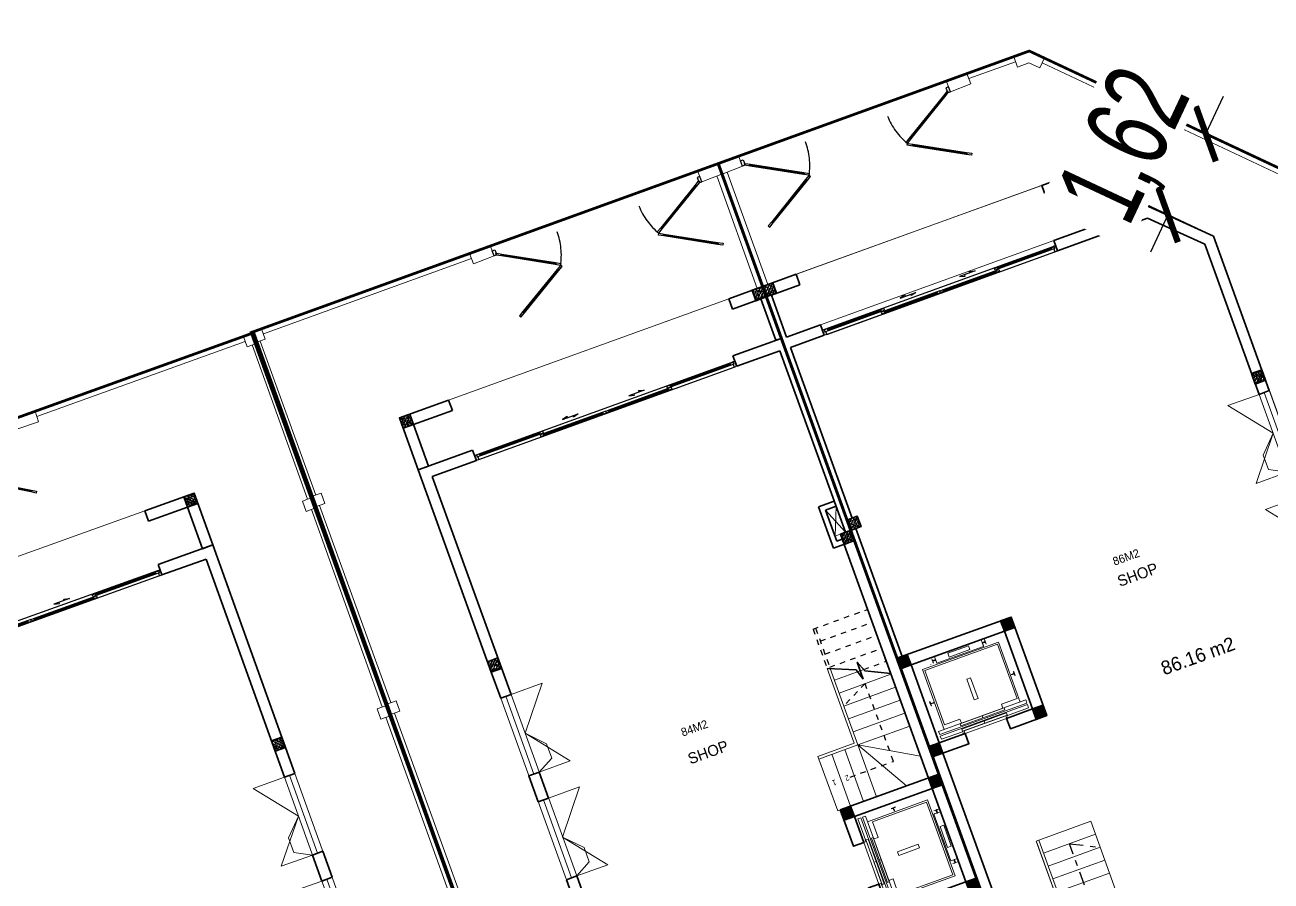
# Model space of a CAD drawing. Header units: metres. Extents: x 568336 to 569219, y 2065964 to 2066430.
# Drawn here: x 568600.89 to 568623.49, y 2066317.56 to 2066333.08 of the extents above; entities that cross this region are included whole.
import ezdxf

# ---------------------------------------------------------------- set-up
doc = ezdxf.new("R2010")
doc.units = ezdxf.units.M
for name, pattern in [('DASHDOT2', [0.5, 0.25, -0.125, 0, -0.125]), ('HIDDEN', [0.375, 0.25, -0.125]), ('HIDDEN2', [0.1875, 0.125, -0.0625])]:
    doc.linetypes.add(name, pattern=pattern)
doc.layers.get('0').update_dxf_attribs({"linetype": 'CONTINUOUS'})
doc.layers.get('DEFPOINTS').update_dxf_attribs({"linetype": 'CONTINUOUS'})
for name, color, linetype, lineweight in [('-CONCRETE', 1, 'CONTINUOUS', 35), ('-DOOR', 137, 'CONTINUOUS', 9), ('-HATCH', 8, 'CONTINUOUS', 5), ('-HIDE', 3, 'HIDDEN', 13), ('-LINE1', 7, 'CONTINUOUS', 18), ('-LINE2', 252, 'CONTINUOUS', 9), ('-STEEL1', 1, 'CONTINUOUS', 35), ('-TEXT', 7, 'CONTINUOUS', 15), ('-WALL', 4, 'CONTINUOUS', 35), ('EC-Thiet bi', 8, 'CONTINUOUS', 25), ('TEXT25', 2, 'CONTINUOUS', 13)]:
    doc.layers.add(name, color=color, linetype=linetype, lineweight=lineweight)
for name, color, linetype in [('1-NETMANH', 8, 'CONTINUOUS'), ('LoLK', 6, 'CONTINUOUS'), ('TIMDUONG', 1, 'CONTINUOUS')]:
    doc.layers.add(name, color=color, linetype=linetype)
doc.styles.add('KTHUOC', font='', dxfattribs={"width": 0.8})
doc.styles.add('SVN_AVO_thuong', font='')
doc.styles.add('T1', font='', dxfattribs={"height": 200})
doc.styles.add('vnavanth', font='', dxfattribs={"width": 0.8})
doc.styles.get('KTHUOC').set_extended_font_data('.VnArial NarrowH')
doc.styles.get('SVN_AVO_thuong').set_extended_font_data('SVN-Avo')
doc.styles.get('T1').set_extended_font_data('VNgeometric Light')
doc.styles.get('vnavanth').set_extended_font_data('.VnAvantH')
doc.dimstyles.new('tien', dxfattribs={"dimscale": 0, "dimtxt": 1.5, "dimasz": 0.75, "dimexe": 0.45, "dimexo": 0, "dimgap": 0.25, "dimtad": 1, "dimzin": 1, "dimtxsty": 'KTHUOC', "dimblk1": 'ARCHTICK', "dimblk2": 'ARCHTICK', "dimsah": 1, "dimcen": 1, "dimdle": 0.45, "dimclrd": 37, "dimclre": 37, "dimclrt": 7, "dimaunit": 1, "dimadec": 0, "dimazin": 0, "dimtfac": 1, "dimtix": 1, "dimtofl": 0, "dimtmove": 2, "dimatfit": 3, "dimldrblk": 'ARCHTICK', "dimfxl": 1, "dimtfill": 1, "dimtolj": 1, "dimtzin": 1, "dimarcsym": 0})

# ---------------------------------------------------------------- blocks, each defined once
blk = doc.blocks.new('*U128')
at = {"color": 8, "ltscale": 100}
for p, q in [((50, 100), (4450, 100)), ((50, 0), (4450, 0))]:
    blk.add_line(p, q, dxfattribs=at)
at = {"ltscale": 100}
for p, q in [((105, 45), (1115, 45)), ((1115, 10), (105, 10)), ((1185, 90), (2180, 90)), ((2180, 55), (1185, 55)), ((3315, 90), (2320, 90)), ((2320, 55), (3315, 55)), ((4395, 45), (3385, 45)), ((3385, 10), (4395, 10))]:
    blk.add_line(p, q, dxfattribs=at)
for points in [[(50, 100), (0, 100), (0, 0), (50, 0), (50, 10), (35, 10), (35, 45), (50, 45)], [(4500, 0), (4450, 0), (4450, 10), (4465, 10), (4465, 45), (4450, 45), (4450, 100), (4500, 100)]]:
    blk.add_lwpolyline(points, close=True)
for points in [[(105, 32), (95, 32), (95, 22), (105, 22), (105, 10), (35, 10), (35, 45), (105, 45)], [(1115, 90), (1185, 90), (1185, 77), (1175, 77), (1175, 67), (1185, 67), (1185, 55), (1115, 55)], [(1185, 10), (1115, 10), (1115, 22), (1125, 22), (1125, 32), (1115, 32), (1115, 45), (1185, 45)], [(2180, 67), (2190, 67), (2190, 77), (2180, 77), (2180, 90), (2250, 90), (2250, 55), (2180, 55)], [(2320, 67), (2310, 67), (2310, 77), (2320, 77), (2320, 90), (2250, 90), (2250, 55), (2320, 55)], [(3385, 90), (3315, 90), (3315, 77), (3325, 77), (3325, 67), (3315, 67), (3315, 55), (3385, 55)], [(3315, 10), (3385, 10), (3385, 22), (3375, 22), (3375, 32), (3385, 32), (3385, 45), (3315, 45)], [(4395, 32), (4405, 32), (4405, 22), (4395, 22), (4395, 10), (4465, 10), (4465, 45), (4395, 45)]]:
    blk.add_lwpolyline(points, close=True, dxfattribs=at)
at = {"color": 8, "ltscale": 100}
for points in [[(1125, 32), (1125, 22), (95, 22), (95, 32)], [(1175, 67), (1175, 77), (2190, 77), (2190, 67)], [(3325, 67), (3325, 77), (2310, 77), (2310, 67)], [(3375, 32), (3375, 22), (4405, 22), (4405, 32)]]:
    blk.add_lwpolyline(points, close=True, dxfattribs=at)
for points in [[(1628, -65), (1628, -90), (1528, -65), (1828, -65), (1728, -40), (1728, -65)], [(2872, -65), (2872, -90), (2972, -65), (2672, -65), (2772, -40), (2772, -65)]]:
    blk.add_lwpolyline(points)
blk = doc.blocks.new('X-5M-DH-2-CORE$0$A$C75E80C28')
at = {"layer": '-LINE2', "linetype": 'Continuous', "ltscale": 2}
for p, q in [((-731, -149), (731, -149)), ((-731, -1305), (-731, -149)), ((-700, -179), (700, -179)), ((-700, -1225), (-700, -179)), ((-557, -112), (-560, -112)), ((-510, -22), (-510, -51)), ((-507, -22), (-510, -22)), ((-510, -109), (-510, -79)), ((-507, -22), (-507, -51)), ((-507, -109), (-507, -79)), ((-456, -57), (-501, -57)), ((-456, -60), (-501, -60)), ((-456, -70), (-501, -70)), ((-456, -73), (-501, -73)), ((-453, -63), (-453, -67)), ((-450, -63), (-450, -67)), ((450, -63), (450, -67)), ((453, -63), (453, -67)), ((456, -57), (501, -57)), ((456, -60), (501, -60)), ((456, -70), (501, -70)), ((456, -73), (501, -73)), ((457, -112), (460, -112)), ((507, -22), (510, -22)), ((507, -22), (507, -51)), ((507, -109), (507, -79)), ((510, -22), (510, -51)), ((510, -109), (510, -79)), ((700, -1225), (700, -179)), ((731, -1305), (731, -149)), ((840, -1305), (-840, -1305)), ((-840, -1365), (-840, -1305)), ((-700, -1225), (-400, -1225)), ((425, -1309), (-425, -1309)), ((-425, -1343), (-425, -1309)), ((425, -1343), (-425, -1343)), ((-400, -1305), (-400, -1225)), ((0, -1309), (0, -1343)), ((700, -1225), (400, -1225)), ((400, -1305), (400, -1225)), ((425, -1343), (425, -1309)), ((840, -1365), (840, -1305)), ((840, -1365), (-840, -1365)), ((840, -1395), (-840, -1395)), ((-840, -1395), (-840, -1455)), ((-840, -1455), (-435, -1455)), ((-435, -1450), (-435, -1460)), ((-435, -1450), (-400, -1450)), ((-435, -1460), (-425, -1460)), ((-435, -1490), (-435, -1500)), ((-435, -1490), (-425, -1490)), ((-435, -1500), (-400, -1500)), ((-433, -1452), (-433, -1458)), ((-433, -1452), (-402, -1452)), ((-433, -1458), (-425, -1458)), ((-433, -1492), (-433, -1498)), ((-433, -1492), (-425, -1492)), ((-433, -1498), (-402, -1498)), ((430, -1406), (-430, -1406)), ((-430, -1406), (-430, -1446)), ((430, -1446), (-430, -1446)), ((-425, -1458), (-425, -1460)), ((-425, -1490), (-425, -1492)), ((-402, -1452), (-402, -1498)), ((400, -1450), (-400, -1450)), ((-400, -1450), (-400, -1500)), ((0, -1406), (0, -1446)), ((400, -1450), (400, -1500)), ((435, -1450), (400, -1450)), ((435, -1500), (400, -1500)), ((402, -1452), (402, -1498)), ((433, -1452), (402, -1452)), ((433, -1498), (402, -1498)), ((433, -1458), (425, -1458)), ((425, -1458), (425, -1460)), ((435, -1460), (425, -1460)), ((425, -1490), (425, -1492)), ((435, -1490), (425, -1490)), ((433, -1492), (425, -1492)), ((430, -1406), (430, -1446)), ((433, -1452), (433, -1458)), ((433, -1492), (433, -1498)), ((435, -1450), (435, -1460)), ((840, -1455), (435, -1455)), ((435, -1490), (435, -1500)), ((840, -1395), (840, -1455))]:
    blk.add_line(p, q, dxfattribs=at)
for points in [[(-450, 0), (-450, -130), (450, -130), (450, 0)], [(-200, -29), (200, -29), (200, -101), (-200, -101)], [(-36, -584), (36, -584), (36, -984), (-36, -984)]]:
    blk.add_lwpolyline(points, close=True, dxfattribs=at)
for points in [[(-780, -789), (-751, -789, 0.414214), (-750, -788), (-750, -784), (-750, -780, 0.414214), (-751, -779), (-780, -779, -0.256978), (-784, -782), (-798, -782, -0.414214), (-801, -779), (-804, -749, 0.414214), (-807, -746), (-812, -746), (-812, -784), (-812, -821), (-807, -821, 0.414214), (-804, -818), (-801, -789, -0.414214), (-798, -786), (-784, -786, -0.256978), (-780, -789)], [(780, -789), (751, -789, -0.414214), (750, -788), (750, -784), (750, -780, -0.414214), (751, -779), (780, -779, 0.256978), (784, -782), (798, -782, 0.414214), (801, -779), (804, -749, -0.414214), (807, -746), (812, -746), (812, -784), (812, -821), (807, -821, -0.414214), (804, -818), (801, -789, 0.414214), (798, -786), (784, -786, 0.256978), (780, -789)]]:
    blk.add_lwpolyline(points, format="xyb", dxfattribs=at)
for centre, radius, start, end in [((-501, -51), 9.4, 180, 270), ((-501, -79), 9.4, 90, 180), ((-501, -51), 6.2, 180, 270), ((-501, -79), 6.2, 90, 180), ((-456, -63), 6.2, 0, 90), ((-456, -63), 3, 0, 90), ((-456, -67), 6.2, 270, 0), ((-456, -67), 3, 270, 0), ((456, -63), 6.2, 90, 180), ((456, -67), 6.2, 180, 270), ((456, -63), 3, 90, 180), ((456, -67), 3, 180, 270), ((501, -51), 6.2, 270, 0), ((501, -51), 9.4, 270, 0), ((501, -79), 9.4, 0, 90), ((501, -79), 6.2, 0, 90)]:
    blk.add_arc(centre, radius, start, end, dxfattribs=at)
blk = doc.blocks.new('A$C5C575821')
at = {"layer": '-CONCRETE'}
h = blk.add_hatch(color=256, dxfattribs=at)
h.dxf.hatch_style = 1
h.paths.add_polyline_path([(0, 200), (0, 0), (200, 0), (200, 200)])
blk.add_lwpolyline([(0, 0), (200, 0), (200, 200), (0, 200)], close=True, dxfattribs=at)
blk = doc.blocks.new('A$C3F71457E')
at = {"layer": '-CONCRETE'}
blk.add_lwpolyline([(0, -100), (0, 400), (-1500, 400), (-1500, -1400), (0, -1400), (0, -900), (200, -900), (200, -1600), (-1700, -1600), (-1700, 600), (200, 600), (200, -100), (0, -100)], dxfattribs=at)
at = {"layer": '-LINE1'}
blk.add_line((0, -900), (0, -100), dxfattribs=at)
at = {"layer": '-WALL'}
for p in [(-1700, 400), (0, 400), (-1700, -1600), (0, -1600)]:
    blk.add_blockref('A$C5C575821', p, dxfattribs=at)
at = {"color": 2, "rotation": 90}
blk.add_blockref('X-5M-DH-2-CORE$0$A$C75E80C28', (-1500, -500), dxfattribs=at)
blk = doc.blocks.new('18x35')
at = {"layer": '-HATCH'}
h = blk.add_hatch(dxfattribs=at)
h.set_pattern_fill('CHAU-01', color=256, scale=10, pattern_type=2)
h.set_pattern_definition([(50, (0, 0), (71.726018, -6.275213), [7.5, -82.5]), (355, (0, 0), (-13.875133, 75.219213), [6, -66]), (100.4514, (5.98, -0.52), (57.85094, 68.943954), [6.37402, -70.11421]), (46.1842, (0, 20), (106.724105, -16.5519), [11.25, -123.75]), (96.6356, (8.89, 18.62), (93.46627, 97.41179), [9.56103, -105.1713]), (351.1842, (0, 20), (93.4662, 97.41186), [9, -99]), (21, (10, 15), (59.690705, -40.26189), [7.5, -82.5]), (326, (10, 15), (24.331533, 72.515005), [6, -66]), (71.4514, (14.974, 11.645), (84.022263, 32.25305), [6.37402, -70.11421]), (37.5, (0, 0), (1.2159855, 33.2893854), [0, -65.2, 0, -67, 0, -66.25]), (7.5, (0, 0), (26.306954, 39.441171), [0, -38.2, 0, -63.7, 0, -25.25]), (327.5, (-22.3, 0), (53.3822436, -2.255487), [0, -25, 0, -78, 0, -103.5]), (317.5, (-32.3, 0), (58.318617, 10.010498), [0, -32.5, 0, -51.8, 0, -73.5]), (45, (0, 0), (-30.052038, 30.052038), []), (45, (0, 12.25), (-30.052038, 30.052038), [])])
h.paths.add_polyline_path([(96508, 47993), (96508, 47793), (96708, 47793), (96708, 47993)])
at = {"layer": '-STEEL1'}
blk.add_lwpolyline([(96508, 47793), (96708, 47793), (96708, 47993), (96508, 47993)], close=True, dxfattribs=at)
blk = doc.blocks.new('M2-T1.3')
at = {"layer": '-DOOR'}
for p, q in [((568619.898, 2066330.375), (568614.878, 2066328.56)), ((568615.35, 2066327.549), (568619.582, 2066329.079)), ((568623.873, 2066325.008), (568623.363, 2066326.418))]:
    blk.add_line(p, q, dxfattribs=at)
for points in [[(568619.369, 2066314.233), (568626.892, 2066316.954), (568622.443, 2066329.252), (568619.94, 2066330.391), (568614.267, 2066328.339), (568619.368, 2066314.233)], [(568619.616, 2066328.985), (568615.384, 2066327.455), (568615.316, 2066327.643), (568619.548, 2066329.173)]]:
    blk.add_lwpolyline(points, dxfattribs=at)
blk.add_lwpolyline([(568623.457, 2066326.452), (568624.647, 2066323.161), (568624.459, 2066323.093), (568623.269, 2066326.384)], close=True, dxfattribs=at)
at = {"layer": '-LINE1'}
blk.add_line((568618.009, 2066332.109), (568618.855, 2066332.411), dxfattribs=at)
at = {"layer": '-LINE1', "lineweight": 18}
for p, q in [((568619.278, 2066318.306), (568620.219, 2066318.646)), ((568619.363, 2066318.071), (568620.304, 2066318.411)), ((568619.448, 2066317.836), (568620.389, 2066318.176)), ((568619.533, 2066317.601), (568620.474, 2066317.941)), ((568619.618, 2066317.366), (568620.559, 2066317.706))]:
    blk.add_line(p, q, dxfattribs=at)
at = {"layer": '-LINE1'}
for points in [[(568619.097, 2066332.392), (568618.889, 2066332.317), (568618.821, 2066332.505), (568619.104, 2066332.607), (568619.104, 2066332.607)], [(568619.104, 2066332.607), (568619.104, 2066332.607), (568619.377, 2066332.483), (568619.294, 2066332.301), (568619.095, 2066332.391)], [(568630.359, 2066316.187), (568630.359, 2066316.188), (568625.506, 2066329.606), (568619.105, 2066332.607)], [(568619.335, 2066332.392), (568619.335, 2066332.392), (568625.192, 2066329.639)], [(568613.624, 2066330.411), (568614.361, 2066328.373), (568614.267, 2066328.339), (568613.531, 2066330.375), (568613.624, 2066330.411)], [(568620.219, 2066318.646), (568620.984, 2066316.53)]]:
    blk.add_lwpolyline(points, dxfattribs=at)
for points in [[(568617.673, 2066331.867), (568617.601, 2066332.054), (568617.974, 2066332.198), (568618.046, 2066332.012)], [(568613.535, 2066330.377), (568613.462, 2066330.563), (568613.835, 2066330.708), (568613.907, 2066330.521)]]:
    blk.add_lwpolyline(points, close=True, dxfattribs=at)
at = {"layer": '-LINE1', "lineweight": 18}
for points in [[(568620.043, 2066316.19), (568619.996, 2066316.173), (568619.231, 2066318.289), (568619.278, 2066318.306)], [(568619.979, 2066316.22), (568619.996, 2066316.173), (568619.231, 2066318.289), (568619.248, 2066318.242)]]:
    blk.add_lwpolyline(points, close=True, dxfattribs=at)
at = {"layer": '-LINE2', "linetype": 'HIDDEN2', "ltscale": 10}
for p, q in [((568623.269, 2066326.384), (568622.705, 2066326.18)), ((568622.705, 2066326.18), (568623.524, 2066325.679)), ((568623.215, 2066324.769), (568623.524, 2066325.679)), ((568623.524, 2066325.679), (568623.347, 2066325.285)), ((568623.442, 2066325.022), (568623.347, 2066325.285)), ((568623.779, 2066324.973), (568623.215, 2066324.769)), ((568623.779, 2066324.973), (568623.442, 2066325.022)), ((568623.949, 2066324.503), (568623.385, 2066324.299)), ((568623.385, 2066324.299), (568624.204, 2066323.798))]:
    blk.add_line(p, q, dxfattribs=at)
at = {"layer": '-WALL'}
for p, q in [((568619.94, 2066330.391), (568619.333, 2066330.171)), ((568619.94, 2066330.391), (568622.443, 2066329.252)), ((568619.333, 2066330.171), (568619.401, 2066329.983)), ((568619.931, 2066330.175), (568619.401, 2066329.983)), ((568619.931, 2066330.175), (568620.988, 2066329.694)), ((568619.548, 2066329.173), (568620.988, 2066329.694)), ((568621.249, 2066329.576), (568619.616, 2066328.985)), ((568621.249, 2066329.576), (568622.284, 2066329.105)), ((568622.443, 2066329.252), (568623.456, 2066326.452)), ((568619.616, 2066328.985), (568619.548, 2066329.173)), ((568623.269, 2066326.384), (568622.284, 2066329.105)), ((568614.267, 2066328.339), (568614.878, 2066328.56)), ((568614.429, 2066328.185), (568614.946, 2066328.372)), ((568614.878, 2066328.56), (568614.946, 2066328.372)), ((568614.713, 2066327.106), (568614.267, 2066328.339)), ((568614.429, 2066328.185), (568614.705, 2066327.422)), ((568614.705, 2066327.422), (568615.316, 2066327.643)), ((568615.384, 2066327.455), (568614.773, 2066327.234)), ((568615.316, 2066327.643), (568615.384, 2066327.455)), ((568615.384, 2066327.455), (568615.316, 2066327.643)), ((568615.316, 2066327.643), (568615.384, 2066327.455)), ((568614.773, 2066327.234), (568615.892, 2066324.141)), ((568616.704, 2066321.601), (568614.713, 2066327.105)), ((568623.456, 2066326.452), (568623.269, 2066326.384)), ((568623.269, 2066326.384), (568623.456, 2066326.452)), ((568615.96, 2066323.953), (568616.798, 2066321.635)), ((568616.798, 2066321.635), (568616.704, 2066321.601)), ((568617.444, 2066319.849), (568617.35, 2066319.815)), ((568617.35, 2066319.815), (568619.369, 2066314.233)), ((568619.009, 2066315.816), (568617.538, 2066319.883))]:
    blk.add_line(p, q, dxfattribs=at)
at = {"ltscale": 100}
for p, q in [((568617.546, 2066331.797), (568616.932, 2066331.033)), ((568616.959, 2066331.011), (568617.573, 2066331.775)), ((568617.959, 2066330.733), (568616.99, 2066330.883)), ((568616.996, 2066330.917), (568617.964, 2066330.768)), ((568615.012, 2066330.371), (568614.044, 2066330.521)), ((568614.049, 2066330.555), (568615.017, 2066330.406)), ((568615.048, 2066330.278), (568614.434, 2066329.514)), ((568614.462, 2066329.492), (568615.075, 2066330.256))]:
    blk.add_line(p, q, dxfattribs=at)
for points in [[(568617.614, 2066331.882), (568617.623, 2066331.885), (568617.636, 2066331.853), (568617.673, 2066331.867), (568617.637, 2066331.96), (568617.59, 2066331.942)], [(568617.556, 2066331.789), (568617.562, 2066331.797), (568617.57, 2066331.79), (568617.564, 2066331.782), (568617.573, 2066331.775), (568617.636, 2066331.853), (568617.609, 2066331.875), (568617.546, 2066331.797)], [(568616.897, 2066330.933), (568616.959, 2066331.011), (568616.95, 2066331.019), (568616.943, 2066331.011), (568616.936, 2066331.017), (568616.942, 2066331.025), (568616.932, 2066331.033), (568616.87, 2066330.955)], [(568616.897, 2066330.933), (568616.996, 2066330.917), (568616.994, 2066330.905), (568616.984, 2066330.907), (568616.982, 2066330.897), (568616.992, 2066330.895), (568616.99, 2066330.883), (568616.891, 2066330.898)], [(568613.941, 2066330.572), (568613.932, 2066330.569), (568613.945, 2066330.536), (568613.907, 2066330.521), (568613.871, 2066330.615), (568613.918, 2066330.633)], [(568617.961, 2066330.746), (568617.971, 2066330.744), (568617.972, 2066330.754), (568617.962, 2066330.755), (568617.964, 2066330.768), (568618.063, 2066330.753), (568618.058, 2066330.718), (568617.959, 2066330.733)], [(568614.047, 2066330.543), (568614.037, 2066330.544), (568614.036, 2066330.535), (568614.045, 2066330.533), (568614.044, 2066330.521), (568613.945, 2066330.536), (568613.95, 2066330.571), (568614.049, 2066330.555)], [(568615.111, 2066330.356), (568615.012, 2066330.371), (568615.014, 2066330.383), (568615.024, 2066330.382), (568615.025, 2066330.392), (568615.015, 2066330.393), (568615.017, 2066330.406), (568615.116, 2066330.39)], [(568615.111, 2066330.356), (568615.048, 2066330.278), (568615.058, 2066330.27), (568615.064, 2066330.278), (568615.072, 2066330.271), (568615.066, 2066330.264), (568615.075, 2066330.256), (568615.138, 2066330.334)], [(568614.452, 2066329.5), (568614.446, 2066329.492), (568614.438, 2066329.498), (568614.444, 2066329.506), (568614.434, 2066329.514), (568614.372, 2066329.436), (568614.399, 2066329.414), (568614.462, 2066329.492)]]:
    blk.add_lwpolyline(points, close=True, dxfattribs=at)
at = {"color": 8, "ltscale": 100}
for points in [[(568616.936, 2066331.017), (568616.943, 2066331.011), (568617.57, 2066331.79), (568617.562, 2066331.797)], [(568616.982, 2066330.897), (568616.984, 2066330.907), (568617.972, 2066330.754), (568617.971, 2066330.744)], [(568615.025, 2066330.392), (568615.024, 2066330.382), (568614.036, 2066330.535), (568614.037, 2066330.544)], [(568615.072, 2066330.271), (568615.064, 2066330.278), (568614.438, 2066329.498), (568614.446, 2066329.492)]]:
    blk.add_lwpolyline(points, close=True, dxfattribs=at)
at = {"color": 8, "linetype": 'HIDDEN', "ltscale": 10}
for centre, start, end in [((568617.636, 2066331.853), 201.2152, 231.2152), ((568613.945, 2066330.536), 351.2142, 21.2142)]:
    blk.add_arc(centre, 1.18, start, end, dxfattribs=at)
blk.add_arc((568614.518, 2066330.447), 0.58, 167.7546, 171.2142)
at = {"layer": '1-NETMANH', "linetype": 'DASHDOT2'}
blk.add_lwpolyline([(568620.514, 2066316.36), (568619.833, 2066318.241), (568620.389, 2066318.176)], dxfattribs=at)
at = {"layer": 'TIMDUONG', "color": 1, "linetype": 'HIDDEN', "ltscale": 10, "const_width": 0.05}
blk.add_lwpolyline([(568620.049, 2066312.352), (568630.393, 2066316.093), (568625.506, 2066329.606), (568619.104, 2066332.607), (568613.461, 2066330.566)], close=True, dxfattribs=at)
at = {"layer": '-STEEL1', "xscale": 0.001, "yscale": 0.001, "zscale": 0.001, "rotation": 19.86583686017399}
for p in [(568545.296, 2066252.39), (568539.811, 2066250.406), (568548.676, 2066248.828), (568541.341, 2066246.175), (568542.826, 2066242.07)]:
    blk.add_blockref('18x35', p, dxfattribs=at)
at = {"layer": '-WALL', "xscale": 0.001, "yscale": 0.001, "zscale": 0.001, "rotation": 289.8833507727248}
blk.add_blockref('A$C3F71457E', (568618.787, 2066320.546), dxfattribs=at)
at = {"layer": 'EC-Thiet bi', "xscale": -0.001, "yscale": 0.001, "zscale": 0.001, "rotation": 199.8833507727248}
blk.add_blockref('*U128', (568615.35, 2066327.549), dxfattribs=at)
at = {"layer": 'DEFPOINTS', "color": 2}
blk.add_text('86.16 m2', height=0.25, rotation=19.8833, dxfattribs=at).set_placement((568621.548, 2066321.29))
at = {"layer": 'TEXT25'}
for s, height, style, p in [('86M2', 0.15, 'T1', (568620.649, 2066323.278)), ('SHOP', 0.2, 'SVN_AVO_thuong', (568620.746, 2066322.894))]:
    blk.add_text(s, height=height, rotation=19.8833, dxfattribs=dict(at, style=style)).set_placement(p)
blk = doc.blocks.new('A$Cf949713d')
at = {"layer": '-LINE1'}
for p, q in [((1754, 3250), (4, 3250)), ((1004, 2250), (427, 3250)), ((1004, 3250), (1004, 2250)), ((1254, 2250), (1254, 3250)), ((1254, 3250), (1254, 2250)), ((1504, 2250), (1504, 3250)), ((1504, 3250), (1504, 2250)), ((1754, 2250), (1754, 3250)), ((1754, 3250), (1754, 2200)), ((1004, 2250), (4, 2827)), ((1004, 780), (1004, 2250)), ((1004, 2250), (1754, 2250)), ((1054, 2200), (1054, 759)), ((1054, 2200), (1754, 2200))]:
    blk.add_line(p, q, dxfattribs=at)
at = {"layer": '-LINE1', "lineweight": 18}
for p, q in [((4, 3250), (4, 1250)), ((1004, 2250), (4, 2250)), ((1004, 2000), (4, 2000)), ((1004, 1750), (4, 1750)), ((1004, 1500), (4, 1500)), ((1004, 1250), (4, 1250)), ((1004, 1000), (439, 1000))]:
    blk.add_line(p, q, dxfattribs=at)
at = {"layer": '-WALL'}
for p, q in [((426, 1032), (0, 1235)), ((505, 1160), (503, 839)), ((570, 962), (505, 1160)), ((503, 839), (426, 1032)), ((1054, 759), (570, 962))]:
    blk.add_line(p, q, dxfattribs=at)
at = {"layer": '1-NETMANH', "linetype": 'DASHDOT2'}
for p, q in [((4, 1233), (4, 0)), ((439, 1000), (4, 1000)), ((1004, 750), (4, 750)), ((1004, 0), (1004, 780)), ((1054, 0), (1054, 759)), ((1004, 500), (4, 500)), ((1004, 250), (4, 250)), ((1054, 0), (4, 0))]:
    blk.add_line(p, q, dxfattribs=at)
blk.add_lwpolyline([(1331, 2750), (496, 2750), (502, 1250), (502, 1250), (1004, 1500), (1004, 1500)], dxfattribs=at)
at = {"layer": '-TEXT', "color": 2, "style": 'vnavanth'}
for s, p in [('2', (1351, 2698)), ('1', (1600, 2698))]:
    blk.add_text(s, height=100, dxfattribs=at).set_placement(p)
blk = doc.blocks.new('*U43')
at = {"color": 8, "ltscale": 100}
for p, q in [((50, 100), (4969, 100)), ((50, 0), (4969, 0))]:
    blk.add_line(p, q, dxfattribs=at)
at = {"ltscale": 100}
for p, q in [((105, 45), (1245, 45)), ((1245, 10), (105, 10)), ((1315, 90), (2440, 90)), ((2440, 55), (1315, 55)), ((3704, 90), (2580, 90)), ((2580, 55), (3704, 55)), ((4914, 45), (3774, 45)), ((3774, 10), (4914, 10))]:
    blk.add_line(p, q, dxfattribs=at)
for points in [[(50, 100), (0, 100), (0, 0), (50, 0), (50, 10), (35, 10), (35, 45), (50, 45)], [(5019, 0), (4969, 0), (4969, 10), (4984, 10), (4984, 45), (4969, 45), (4969, 100), (5019, 100)]]:
    blk.add_lwpolyline(points, close=True)
for points in [[(105, 32), (95, 32), (95, 22), (105, 22), (105, 10), (35, 10), (35, 45), (105, 45)], [(1245, 90), (1315, 90), (1315, 77), (1305, 77), (1305, 67), (1315, 67), (1315, 55), (1245, 55)], [(1315, 10), (1245, 10), (1245, 22), (1255, 22), (1255, 32), (1245, 32), (1245, 45), (1315, 45)], [(2440, 67), (2450, 67), (2450, 77), (2440, 77), (2440, 90), (2510, 90), (2510, 55), (2440, 55)], [(2580, 67), (2570, 67), (2570, 77), (2580, 77), (2580, 90), (2510, 90), (2510, 55), (2580, 55)], [(3774, 90), (3704, 90), (3704, 77), (3714, 77), (3714, 67), (3704, 67), (3704, 55), (3774, 55)], [(3704, 10), (3774, 10), (3774, 22), (3764, 22), (3764, 32), (3774, 32), (3774, 45), (3704, 45)], [(4914, 32), (4924, 32), (4924, 22), (4914, 22), (4914, 10), (4984, 10), (4984, 45), (4914, 45)]]:
    blk.add_lwpolyline(points, close=True, dxfattribs=at)
at = {"color": 8, "ltscale": 100}
for points in [[(1255, 32), (1255, 22), (95, 22), (95, 32)], [(1305, 67), (1305, 77), (2450, 77), (2450, 67)], [(3714, 67), (3714, 77), (2570, 77), (2570, 67)], [(3764, 32), (3764, 22), (4924, 22), (4924, 32)]]:
    blk.add_lwpolyline(points, close=True, dxfattribs=at)
for points in [[(1822, -65), (1822, -90), (1722, -65), (2022, -65), (1922, -40), (1922, -65)], [(3197, -65), (3197, -90), (3297, -65), (2997, -65), (3097, -40), (3097, -65)]]:
    blk.add_lwpolyline(points)
blk = doc.blocks.new('M3-T1.2')
at = {"layer": '-DOOR'}
for p, q in [((568608.577, 2066326.281), (568613.655, 2066328.117)), ((568610.124, 2066319.503), (568609.614, 2066320.913)), ((568610.805, 2066317.622), (568610.294, 2066319.033))]:
    blk.add_line(p, q, dxfattribs=at)
blk.add_lwpolyline([(568610.899, 2066317.656), (568609.708, 2066320.947), (568609.52, 2066320.879), (568610.711, 2066317.588)], dxfattribs=at)
at = {"layer": '-HIDE', "ltscale": 10}
for p, q in [((568615.412, 2066324.288), (568615.771, 2066323.885)), ((568615.582, 2066323.817), (568615.6, 2066324.356))]:
    blk.add_line(p, q, dxfattribs=at)
at = {"layer": '-LINE1'}
for p, q in [((568613.468, 2066330.565), (568614.606, 2066327.398)), ((568613.166, 2066330.238), (568613.13, 2066330.331)), ((568614.171, 2066328.304), (568613.438, 2066330.343)), ((568608.993, 2066328.844), (568605.219, 2066327.479)), ((568609.402, 2066328.895), (568609.366, 2066328.988)), ((568604.997, 2066327.505), (568611.586, 2066309.291)), ((568606.169, 2066324.559), (568605.159, 2066327.351)), ((568614.606, 2066327.398), (568614.512, 2066327.364)), ((568607.53, 2066320.797), (568606.237, 2066324.37)), ((568615.677, 2066323.851), (568615.582, 2066323.817)), ((568608.891, 2066317.036), (568607.598, 2066320.609))]:
    blk.add_line(p, q, dxfattribs=at)
for points in [[(568613.166, 2066330.238), (568613.094, 2066330.425), (568613.467, 2066330.568), (568613.539, 2066330.382)], [(568609.029, 2066328.751), (568608.957, 2066328.937), (568609.33, 2066329.081), (568609.402, 2066328.895)], [(568604.997, 2066327.505), (568605.185, 2066327.573), (568605.253, 2066327.385), (568605.065, 2066327.317)], [(568606.075, 2066324.525), (568606.263, 2066324.593), (568606.331, 2066324.405), (568606.143, 2066324.337)], [(568607.436, 2066320.763), (568607.624, 2066320.831), (568607.692, 2066320.643), (568607.504, 2066320.575)]]:
    blk.add_lwpolyline(points, close=True, dxfattribs=at)
blk.add_lwpolyline([(568605.158, 2066327.351), (568605.158, 2066327.351)], dxfattribs=at)
at = {"layer": '-LINE2', "linetype": 'HIDDEN2', "ltscale": 10}
for p, q in [((568609.708, 2066320.947), (568610.272, 2066321.151)), ((568610.272, 2066321.151), (568609.963, 2066320.242)), ((568610.782, 2066319.74), (568609.963, 2066320.242)), ((568609.963, 2066320.242), (568610.351, 2066320.052)), ((568610.446, 2066319.789), (568610.351, 2066320.052)), ((568610.218, 2066319.536), (568610.446, 2066319.789)), ((568610.218, 2066319.536), (568610.782, 2066319.74)), ((568610.388, 2066319.066), (568610.952, 2066319.27)), ((568610.952, 2066319.27), (568610.643, 2066318.361)), ((568611.463, 2066317.86), (568610.643, 2066318.361)), ((568610.643, 2066318.361), (568611.031, 2066318.171)), ((568611.126, 2066317.909), (568611.031, 2066318.171)), ((568610.898, 2066317.656), (568611.126, 2066317.909)), ((568610.898, 2066317.656), (568611.463, 2066317.86))]:
    blk.add_line(p, q, dxfattribs=at)
at = {"layer": '-WALL'}
for p, q in [((568613.655, 2066328.117), (568614.266, 2066328.339)), ((568613.723, 2066327.929), (568613.655, 2066328.117)), ((568613.723, 2066327.929), (568614.239, 2066328.116)), ((568614.239, 2066328.116), (568614.511, 2066327.364)), ((568614.607, 2066327.398), (568614.266, 2066328.339)), ((568613.731, 2066327.081), (568614.607, 2066327.398)), ((568614.511, 2066327.364), (568614.607, 2066327.398)), ((568614.607, 2066327.398), (568617.464, 2066319.499)), ((568613.731, 2066327.081), (568613.799, 2066326.893)), ((568613.799, 2066326.893), (568613.731, 2066327.081)), ((568614.58, 2066327.176), (568613.799, 2066326.893)), ((568615.77, 2066323.885), (568614.58, 2066327.176)), ((568607.684, 2066325.957), (568608.577, 2066326.281)), ((568607.94, 2066325.837), (568608.645, 2066326.093)), ((568608.645, 2066326.093), (568608.577, 2066326.281)), ((568608.024, 2066325.017), (568607.684, 2066325.957)), ((568608.212, 2066325.085), (568607.94, 2066325.837)), ((568609.011, 2066325.374), (568608.024, 2066325.017)), ((568608.28, 2066324.897), (568609.079, 2066325.186)), ((568609.011, 2066325.374), (568609.079, 2066325.186)), ((568608.024, 2066325.017), (568608.212, 2066325.085)), ((568608.024, 2066325.017), (568609.35, 2066321.35)), ((568609.708, 2066320.947), (568608.28, 2066324.897)), ((568615.284, 2066324.347), (568615.566, 2066324.449)), ((568615.556, 2066323.596), (568615.284, 2066324.347)), ((568615.412, 2066324.287), (568615.6, 2066324.355)), ((568615.616, 2066323.724), (568615.412, 2066324.287)), ((568615.556, 2066323.596), (568615.838, 2066323.698)), ((568615.616, 2066323.724), (568615.71, 2066323.758)), ((568617.275, 2066319.431), (568615.745, 2066323.663)), ((568609.538, 2066321.418), (568609.35, 2066321.35)), ((568609.35, 2066321.35), (568609.52, 2066320.879)), ((568609.52, 2066320.879), (568609.708, 2066320.947)), ((568617.369, 2066319.465), (568617.464, 2066319.499)), ((568610.711, 2066317.588), (568610.899, 2066317.656)), ((568610.711, 2066317.588), (568610.949, 2066316.93)), ((568610.899, 2066317.656), (568611.137, 2066316.998))]:
    blk.add_line(p, q, dxfattribs=at)
at = {"layer": '-WALL', "color": 250}
for p, q in [((568610.218, 2066319.537), (568610.03, 2066319.469)), ((568610.388, 2066319.067), (568610.2, 2066318.999))]:
    blk.add_line(p, q, dxfattribs=at)
at = {"layer": '-WALL'}
blk.add_lwpolyline([(568610.2, 2066318.999), (568610.388, 2066319.067), (568610.218, 2066319.537), (568610.03, 2066319.469)], close=True, dxfattribs=at)
at = {"ltscale": 100}
for p, q in [((568613.039, 2066330.168), (568612.423, 2066329.405)), ((568612.45, 2066329.383), (568613.066, 2066330.146)), ((568613.449, 2066329.103), (568612.481, 2066329.255)), ((568612.486, 2066329.29), (568613.454, 2066329.138)), ((568610.506, 2066328.738), (568609.538, 2066328.893)), ((568609.544, 2066328.928), (568610.512, 2066328.773)), ((568610.542, 2066328.645), (568609.924, 2066327.884)), ((568609.951, 2066327.862), (568610.569, 2066328.623))]:
    blk.add_line(p, q, dxfattribs=at)
at = {"color": 8, "ltscale": 100}
for points in [[(568612.426, 2066329.39), (568612.434, 2066329.383), (568613.062, 2066330.161), (568613.055, 2066330.168)], [(568612.473, 2066329.269), (568612.474, 2066329.279), (568613.462, 2066329.124), (568613.461, 2066329.114)], [(568610.52, 2066328.759), (568610.518, 2066328.749), (568609.53, 2066328.907), (568609.532, 2066328.917)], [(568610.566, 2066328.638), (568610.558, 2066328.645), (568609.927, 2066327.868), (568609.935, 2066327.862)]]:
    blk.add_lwpolyline(points, close=True, dxfattribs=at)
at = {"ltscale": 100}
for points in [[(568613.048, 2066330.16), (568613.055, 2066330.168), (568613.062, 2066330.161), (568613.056, 2066330.154), (568613.066, 2066330.146), (568613.129, 2066330.224), (568613.101, 2066330.246), (568613.039, 2066330.168)], [(568613.107, 2066330.253), (568613.116, 2066330.256), (568613.129, 2066330.224), (568613.166, 2066330.238), (568613.13, 2066330.331), (568613.083, 2066330.313)], [(568612.387, 2066329.306), (568612.45, 2066329.383), (568612.44, 2066329.391), (568612.434, 2066329.383), (568612.426, 2066329.39), (568612.433, 2066329.397), (568612.423, 2066329.405), (568612.36, 2066329.328)], [(568612.387, 2066329.306), (568612.486, 2066329.29), (568612.484, 2066329.278), (568612.474, 2066329.279), (568612.473, 2066329.269), (568612.483, 2066329.268), (568612.481, 2066329.255), (568612.382, 2066329.271)], [(568613.451, 2066329.116), (568613.461, 2066329.114), (568613.462, 2066329.124), (568613.452, 2066329.126), (568613.454, 2066329.138), (568613.553, 2066329.123), (568613.548, 2066329.088), (568613.449, 2066329.103)], [(568609.436, 2066328.945), (568609.427, 2066328.941), (568609.44, 2066328.909), (568609.402, 2066328.895), (568609.367, 2066328.988), (568609.413, 2066329.006)], [(568609.542, 2066328.915), (568609.532, 2066328.917), (568609.53, 2066328.907), (568609.54, 2066328.905), (568609.538, 2066328.893), (568609.44, 2066328.909), (568609.445, 2066328.943), (568609.544, 2066328.928)], [(568610.605, 2066328.722), (568610.506, 2066328.738), (568610.508, 2066328.751), (568610.518, 2066328.749), (568610.52, 2066328.759), (568610.51, 2066328.76), (568610.512, 2066328.773), (568610.61, 2066328.757)], [(568610.605, 2066328.722), (568610.542, 2066328.645), (568610.551, 2066328.637), (568610.558, 2066328.645), (568610.566, 2066328.638), (568610.559, 2066328.631), (568610.569, 2066328.623), (568610.632, 2066328.7)], [(568609.941, 2066327.87), (568609.935, 2066327.862), (568609.927, 2066327.868), (568609.934, 2066327.876), (568609.924, 2066327.884), (568609.861, 2066327.807), (568609.888, 2066327.784), (568609.951, 2066327.862)]]:
    blk.add_lwpolyline(points, close=True, dxfattribs=at)
at = {"color": 8, "linetype": 'HIDDEN', "ltscale": 10}
for centre, start, end in [((568613.129, 2066330.224), 201.0799, 231.0799), ((568609.44, 2066328.909), 350.9117, 20.9117)]:
    blk.add_arc(centre, 1.18, start, end, dxfattribs=at)
blk.add_arc((568610.012, 2066328.817), 0.58, 167.4521, 170.9117)
at = {"layer": 'TIMDUONG', "color": 1, "linetype": 'HIDDEN', "ltscale": 10, "const_width": 0.05}
blk.add_lwpolyline([(568611.586, 2066309.291), (568620.049, 2066312.352), (568613.467, 2066330.568), (568604.997, 2066327.505)], close=True, dxfattribs=at)
at = {"layer": '-STEEL1', "xscale": 0.001, "yscale": 0.001, "zscale": 0.001, "rotation": 19.86583686017399}
for p in [(568539.622, 2066250.338), (568533.228, 2066248.025), (568541.225, 2066245.921), (568534.826, 2066243.606)]:
    blk.add_blockref('18x35', p, dxfattribs=at)
at = {"layer": '-WALL', "color": 1, "xscale": 0.001, "yscale": 0.001, "zscale": 0.001, "rotation": 199.8867048411587}
blk.add_blockref('A$Cf949713d', (568616.174, 2066322.488), dxfattribs=at)
at = {"layer": '-WALL', "xscale": -0.001, "yscale": 0.001, "zscale": 0.001, "rotation": 19.88670484115871}
blk.add_blockref('A$C3F71457E', (568616.069, 2066318.356), dxfattribs=at)
at = {"layer": 'EC-Thiet bi', "xscale": -0.001, "yscale": 0.001, "zscale": 0.001, "rotation": 199.8867048411587}
blk.add_blockref('*U43', (568609.045, 2066325.28), dxfattribs=at)
at = {"layer": 'TEXT25'}
for s, height, style, p in [('84M2', 0.15, 'T1', (568612.822, 2066320.18)), ('SHOP', 0.2, 'SVN_AVO_thuong', (568612.958, 2066319.675))]:
    blk.add_text(s, height=height, rotation=19.8867, dxfattribs=dict(at, style=style)).set_placement(p)
blk = doc.blocks.new('_ArchTick')
at = {"color": 0, "linetype": 'ByBlock', "const_width": 0.15}
blk.add_lwpolyline([(-0.5, -0.5), (0.5, 0.5)], dxfattribs=at)
blk = doc.blocks.new('*D207')
at = {"color": 37, "lineweight": -2, "transparency": 16777216}
for p, q in [((568622.306, 2066331.106), (568622.624, 2066331.786)), ((568623.131, 2066330.719), (568621.898, 2066331.298)), ((568622.443, 2066329.252), (568621.21, 2066329.831)), ((568621.618, 2066329.64), (568621.299, 2066328.961))]:
    blk.add_line(p, q, dxfattribs=at)
at = {"layer": 'DEFPOINTS', "color": 0, "transparency": 16777216}
for p in [(568623.131, 2066330.719), (568622.443, 2066329.252)]:
    blk.add_point(p, dxfattribs=at)
at = {"color": 37, "lineweight": -2, "transparency": 16777216, "xscale": 0.75, "yscale": 0.75, "zscale": 0.75}
for p, rotation in [((568622.306, 2066331.106), 244.8749206860268), ((568621.618, 2066329.64), 64.87492068602677)]:
    blk.add_blockref('_ArchTick', p, dxfattribs=dict(at, rotation=rotation))
at = {"color": 7, "transparency": 16777216, "insert": (568620.919, 2066330.862), "char_height": 1.5, "attachment_point": 5, "rotation": 64.8749, "style": 'KTHUOC', "bg_fill": 3, "box_fill_scale": 1.1, "bg_fill_color": 256, "bg_fill_true_color": 13158600, "bg_fill_transparency": 0}
blk.add_mtext('\\A1;1,62 ', dxfattribs=at)
at = {"layer": 'DEFPOINTS', "color": 0, "transparency": 16777216}
blk.add_point((568622.306, 2066331.106), dxfattribs=at)

msp = doc.modelspace()

# ---------------------------------------------------------------- block references
at = {"layer": 'LoLK'}
for name in ['M2-T1.3', 'M3-T1.2']:
    msp.add_blockref(name, (0, 0), dxfattribs=at)
at = {"layer": 'LoLK', "xscale": -1, "rotation": 39.64835575732963}
msp.add_blockref('M3-T1.2', (2324886.638, 838119.067), dxfattribs=at)

# ---------------------------------------------------------------- next in the draw order: dimensions: what is measured, and where the dimension line sits
dim = msp.add_aligned_dim(p1=(568622.443, 2066329.252), p2=(568623.131, 2066330.719), distance=0.912, dimstyle='tien', override={"dimscale": 1, "dimpost": ' '})
dim.commit()
dim.dimension.update_dxf_attribs({"geometry": '*D207', "text_midpoint": (568620.919, 2066330.862)})

doc.saveas('drawing.dxf')
